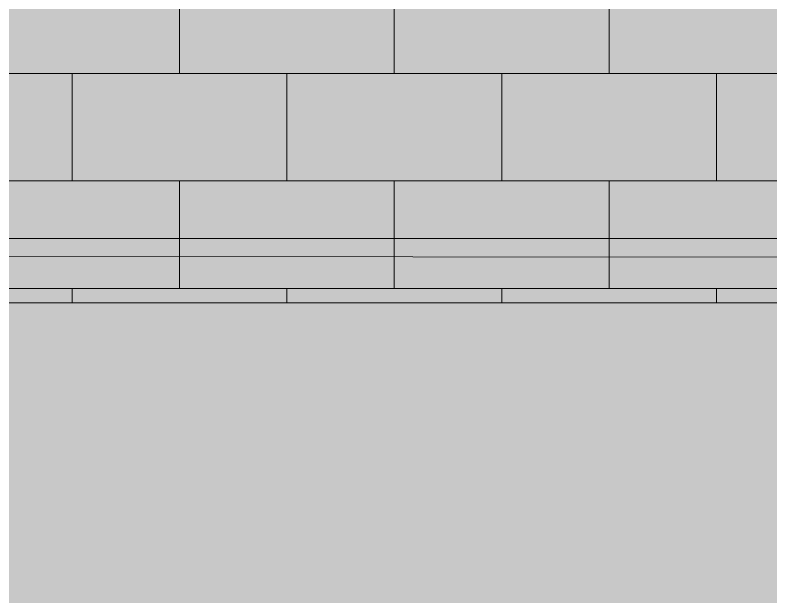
# Model space of a CAD drawing. Header units: millimetres. Extents: x 141848 to 1648660, y -821378 to -151356.
# Drawn here: x 218735 to 222254, y -263934 to -261228 of the extents above; entities that cross this region are included whole.
import ezdxf

# ---------------------------------------------------------------- set-up
doc = ezdxf.new("R2010")
doc.units = ezdxf.units.MM
doc.header["$MEASUREMENT"] = 0
doc.layers.add('Sols_ Dalles', color=7, linetype='Continuous')

# ---------------------------------------------------------------- blocks, each defined once
blk = doc.blocks.new('Dalle_10_1', base_point=(217805.5, -253415.6))
at = {"layer": 'Sols_ Dalles', "linetype": 'Continuous', "lineweight": 0, "true_color": 0x2e271c}
blk.add_hatch(color=250, dxfattribs=at).paths.add_polyline_path([(217805.5, -253415.6), (217805.5, -262350.9), (245610, -262365.6), (245610, -253415.6), (244226, -253415.6), (244226, -261165.6), (232166, -261165.6), (232166, -259365.6), (230526, -259365.6), (230526, -261165.6), (219225.5, -261165.6), (219225.5, -257683.7), (220725.5, -257683.7), (220725.5, -256655.6), (219225.5, -256655.6), (219225.5, -253415.6)])
at = {"layer": 'Sols_ Dalles', "color": 250, "linetype": 'Continuous', "lineweight": 5, "true_color": 0x1f1f1f, "flags": 128}
blk.add_lwpolyline([(217805.5, -253415.6), (217805.5, -262350.9), (245610, -262365.6), (245610, -253415.6), (244226, -253415.6), (244226, -261165.6), (232166, -261165.6), (232166, -259365.6), (230526, -259365.6), (230526, -261165.6), (219225.5, -261165.6), (219225.5, -257683.7), (220725.5, -257683.7), (220725.5, -256655.6), (219225.5, -256655.6), (219225.5, -253415.6)], close=True, dxfattribs=at)

msp = doc.modelspace()

# ---------------------------------------------------------------- hatches: boundary and pattern name
at = {"linetype": 'Continuous', "lineweight": 0, "true_color": 0x6f6f6f}
h = msp.add_hatch(color=8, dxfattribs=at)
h.paths.add_polyline_path([(141848.442, -295062.571), (269220.821, -293826.868), (269220.821, -270902.734), (268763.049, -270902.734), (254213.6, -271040.575), (254213.6, -163437.635), (153156.2, -163437.635), (153156.2, -271040.575), (153182.962, -271040.57), (153183.146, -272000.514, -0.40942736), (149183.681, -275935.042), (141848.442, -275935.042)])
h.paths.add_polyline_path([(158435.584, -260639.953), (155145.584, -260639.953), (155145.584, -248364.953), (155145.584, -243089.974), (155145.584, -242189.974), (158435.584, -242189.974)], flags=0)
h.paths.add_polyline_path([(161503.433, -171995.57), (161503.433, -193810.571), (161503.433, -230015.57), (161503.433, -260810.571), (196775.042, -260810.571), (196775.042, -222495.57), (186955.542, -222495.57), (186955.542, -218295.57), (196754.55, -218295.57), (196754.55, -208495.57), (196754.55, -204495.57), (193355.542, -204495.57), (193355.542, -195161.535), (195576.034, -195161.535), (195576.034, -189810.571), (217850.068, -189810.571), (217850.068, -262266.885), (245610.045, -262266.885), (245610.045, -253395.571), (245626.034, -253395.571), (246426.034, -253395.571), (247826.034, -253395.571), (247826.034, -248005.571), (247826.034, -246605.571), (245626.034, -246605.571), (245610.045, -246605.571), (245610.045, -171995.57), (212806.28, -171995.57)], flags=0)
h.paths.add_polyline_path([(162737.042, -269433.913, -0.09031866), (162858.773, -268727.623, -0.20144873), (163912.639, -267592.74, -0.10421145), (164718.006, -267415.055), (165317.979, -267409.371, -0.10404461), (166125.354, -267571.244, -0.23825546), (167284.257, -268953.318, -0.05518862), (167336.836, -269390.334), (167338.931, -269611.438), (167351.046, -270890.267), (167092.583, -271892.761, -0.26794919), (165370.083, -272909.124), (164770.11, -272914.808, -0.19371746), (163379.252, -272370.185, -0.07056876), (163028.663, -271931.262, -0.1316525), (162751.253, -270933.845)], flags=0)
h.paths.add_polyline_path([(175327.752, -275599.002, -0.4157911), (173316.986, -273599.031), (173316.986, -273452.052), (173330.488, -267377.824, -0.3805567), (175316.986, -265609.826), (175394.714, -265609.826), (175394.714, -270609.826), (190394.714, -270609.826), (190394.714, -265609.826), (195356.191, -265609.826, -0.41421356), (196856.191, -267109.826), (196856.191, -273660.699, -0.34550161), (195137.285, -275433.432)], flags=0)
h.paths.add_polyline_path([(205510.093, -271504.083, -0.13447393), (205230.948, -270484.937), (205230.948, -268984.937, -0.41421356), (207230.948, -266984.937), (207830.948, -266984.937, -0.41421356), (209830.948, -268984.937), (209830.948, -270484.937, -0.12882035), (209574.03, -271465.581, -0.27093629), (207830.948, -272484.937), (207230.948, -272484.937, -0.26498)], flags=0)
h.paths.add_polyline_path([(217862.687, -273329.325), (217869.949, -267730.336, -0.09856151), (218100.718, -266943.721), (218117.681, -266951.545, -0.258849), (219955.479, -265605.827), (219953.141, -265587.294), (220637.569, -265587.294), (220637.569, -265687.294), (220637.569, -270687.294), (250537.569, -270687.294), (250537.569, -265687.294), (252208.004, -265687.294), (254186.294, -265687.294), (254186.294, -267687.294), (254186.294, -271062.255, 0.00134576), (254186.323, -271073.021), (254197.209, -273095.233, -0.41421356), (252208.004, -275105.97), (243484.534, -275105.97, -0.00518896), (243431.438, -275116.103), (235447.992, -275196.191), (220071.012, -275253.24, -0.38655333), (217873.089, -273475.385, -0.02518922)], flags=0)
at = {"linetype": 'Continuous', "lineweight": 5}
h = msp.add_hatch(dxfattribs=at)
h.set_pattern_fill('Panneau_100x50_0001', color=9, style=0, pattern_type=2)
h.set_pattern_definition([(0, (0, 0), (0, 500), []), (90, (0, 0), (-1000, 0), [500, -500]), (90, (500, 500), (-1000, 0), [500, -500])])
h.paths.add_polyline_path([(217805.542, -262550.571), (217805.542, -255066.557), (217825.542, -255066.557), (217825.542, -253415.571), (219225.542, -253415.571), (219225.542, -256655.571), (221025.542, -256655.571), (221025.542, -257683.66), (219225.542, -257683.66), (219225.542, -261165.571), (230526.034, -261165.571), (230526.034, -259365.571), (232166.034, -259365.571), (232166.034, -261165.571), (244226.034, -261165.571), (244226.034, -253415.571), (245626.034, -253415.571), (245626.034, -262465.571), (245610.045, -262465.571), (244226.034, -262565.571), (220626.034, -262565.571), (217850.068, -262565.571), (217850.068, -262550.571)])
at = {"layer": 'Sols_ Dalles', "linetype": 'Continuous', "lineweight": 0, "true_color": 0x2e271c}
msp.add_hatch(color=250, dxfattribs=at).paths.add_polyline_path([(219225.542, -253415.571), (217850.068, -253415.571), (217850.068, -262266.885), (245610.045, -262266.885), (245610.045, -253415.571), (244226.034, -253415.571), (244226.034, -261165.571), (232166.034, -261165.571), (230526.034, -261165.571), (219225.542, -261165.571), (219225.542, -257693.66), (219225.542, -256655.571)])

# ---------------------------------------------------------------- linework, layer by layer
at = {"color": 7, "linetype": 'Continuous', "lineweight": 5, "flags": 128}
msp.add_lwpolyline([(217805.542, -262550.571), (217805.542, -255066.557), (217825.542, -255066.557), (217825.542, -253415.571), (219225.542, -253415.571), (219225.542, -256655.571), (221025.542, -256655.571), (221025.542, -257683.66), (219225.542, -257683.66), (219225.542, -261165.571), (230526.034, -261165.571), (230526.034, -259365.571), (232166.034, -259365.571), (232166.034, -261165.571), (244226.034, -261165.571), (244226.034, -253415.571), (245626.034, -253415.571), (245626.034, -262465.571), (245610.045, -262465.571), (244226.034, -262565.571), (220626.034, -262565.571), (217850.068, -262565.571), (217850.068, -262550.571)], close=True, dxfattribs=at)
at = {"layer": 'Sols_ Dalles', "color": 7, "linetype": 'Continuous', "lineweight": 5, "flags": 128}
msp.add_lwpolyline([(219225.542, -253415.571), (217850.068, -253415.571), (217850.068, -262266.885), (245610.045, -262266.885), (245610.045, -253415.571), (244226.034, -253415.571), (244226.034, -261165.571), (232166.034, -261165.571), (230526.034, -261165.571), (219225.542, -261165.571), (219225.542, -257693.66), (219225.542, -256655.571)], close=True, dxfattribs=at)

# ---------------------------------------------------------------- block references
at = {"layer": 'Sols_ Dalles', "color": 250, "linetype": 'Continuous', "lineweight": 5, "true_color": 0x1f1f1f}
msp.add_blockref('Dalle_10_1', (217805.542, -253415.571), dxfattribs=at)

doc.saveas('drawing.dxf')
